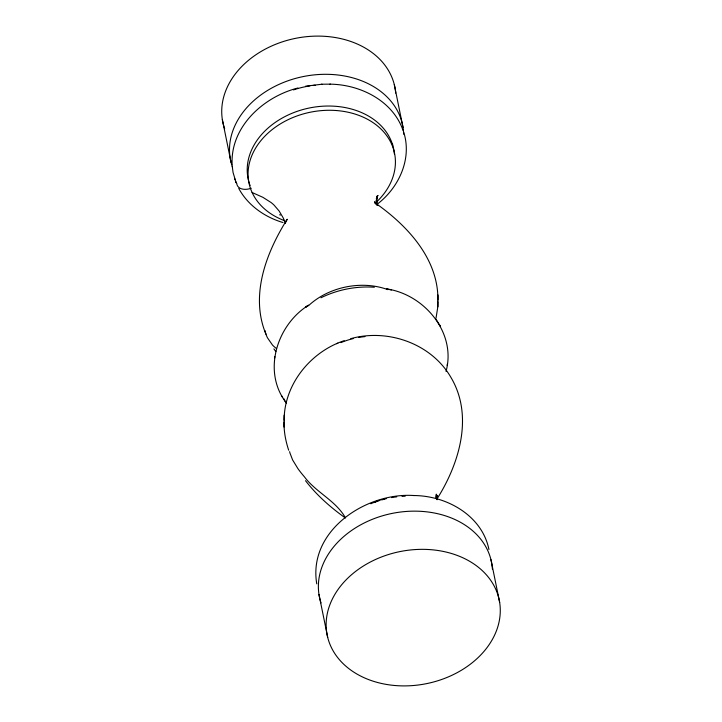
<?xml version="1.0" encoding="UTF-8"?>
<svg xmlns="http://www.w3.org/2000/svg" width="722" height="722" viewBox="0 0 722 722"><rect width="100%" height="100%" fill="white"/><g stroke="black" fill="none" stroke-linecap="round" stroke-linejoin="round"><path stroke-width="1.08" d="M288.674 450.212C285.677 441.115 283.782 431.539 284.08 421.928M284.116 420.258C284.107 384.321 310.613 351.767 344.195 340.676M435.998 318.285L437.83 306.769L437.884 301.742M437.92 300.072C438.407 258.422 406.91 225.083 374.835 202.692L378.102 205.599L374.808 202.44L376.83 204.687M284.026 427.036L284.17 415.231M437.83 306.769L437.974 294.964M436.657 499.462L436.278 494.128L436.882 499.191L436.043 495.77L437.099 499.732M436.729 499.272L436.891 496.312L436.503 499.082M308.601 305.099L305.596 307.301L308.086 305.469C277.203 325.035 262.673 370.196 285.091 401.297M446.034 371.397C456.647 332.725 424.256 294.269 386.414 288.863L391.45 290.009M274.586 358.166L274.838 356.641M447.162 365.359L447.414 363.834M436.611 499.073L437.559 495.328L436.539 499.173M377.444 195.653L376.388 199.263L377.146 196.276L376.352 201.113L376.875 197.35L376.794 203.875L376.388 200.346L376.974 204.416M285.461 222.827L287.221 219.235C266.201 252.628 249.803 295.478 265.967 334.214M376.342 198.649L377.75 195.617L376.46 198.09M436.918 499.092C459.282 463.786 473.921 415.8 450.817 377.209C431.224 343.464 387.741 328.311 350.748 338.654M376.956 204.38C398.643 188.144 412.37 158.876 403.661 132.072M320.947 297.78C337.427 289.684 356.036 285.957 374.357 287.239M371.352 503.469L370.756 503.703L375.972 501.646M375.124 501.98L377.01 501.23M336.551 343.69L337.86 343.176M375.052 502.088L377.823 501.059M297.933 88.003C263.602 96.73 230.237 126.702 232.123 164.517M381.64 499.949L384.492 499.119M305.514 86.207L321.949 84.221M329.891 84.158C360.134 84.429 392.786 100.62 403.129 130.583M413.589 495.536C446.358 495.554 482.125 515.427 488.938 549.514M321.597 84.221L330.414 84.149M414.112 495.536C366.108 492.133 307.752 530.742 316.759 583.863M282.979 222.529C264.748 217.151 247.899 205.373 238.747 188.442M252.113 192.512L262.862 197.305L271.075 202.521A83.229 52.544 -24.7 0 1 274.08 205.129L279.116 210.995L283.006 217.548A146.385 92.416 -24.7 0 1 284.585 221.022L285.506 223.405M345.414 518.008C330.55 507.395 316.687 495.22 305.514 480.699M276.472 348.518L275.398 347.697A64.123 40.486 -24.7 0 1 272.474 345.026L267.411 337.715A79.005 49.872 -24.7 0 1 264.947 330.523M376.938 204.687L374.655 201.673L376.83 204.768M273.909 348.897L275.849 351.641M439.328 324.593L440.221 326.019L436.034 319.314M281.779 395.981L282.672 397.407M345.125 517.286C335.396 500.436 315.893 492.278 304.323 476.71A266.165 168.036 -24.7 0 1 297.924 468.641L292.618 459.959L289.91 452.893A78.472 49.538 -24.7 0 1 289.612 451.656M436.81 499.29L436.079 497.395L436.72 499.055M250.119 185.581L249.677 184.372M232.213 166.087L233.062 172.486L236.193 182.892L235.67 181.412M234.641 178.551L235.173 180.031M377.128 204.94L376.279 202.007L376.911 204.579M394.284 84.555L403.011 127.469M490.942 559.613L499.669 602.518A87.786 67.345 -11.5 0 1 378.906 682.841A87.786 67.345 -11.5 0 1 361.054 567.51A87.786 67.345 -11.5 0 1 499.669 602.518M222.331 119.482L231.058 162.387M318.989 594.531L327.716 637.445M293.484 89.898A74.285 56.984 -11.5 0 1 309.937 85.891M313.077 85.467A74.285 56.984 -11.5 0 1 315.18 85.241M284.883 220.806A74.285 56.984 -11.5 0 1 260.741 140.808A74.285 56.984 -11.5 0 1 367.299 119.166A74.285 56.984 -11.5 0 1 376.243 202.259M251.247 188.261A13.501 8.529 -24.7 0 1 236.753 183.271M249.469 183.767A74.285 56.984 -11.5 0 1 309.341 107.993A74.285 56.984 -11.5 0 1 394.392 154.003M377.958 195.454A74.285 56.984 -11.5 0 1 376.758 196.682M280.398 215.111A74.285 56.984 -11.5 0 1 279.613 214.768M392.452 143.534A74.285 56.984 -11.5 0 1 392.669 145.564M224.677 128.796A87.786 67.345 -11.5 0 1 294.793 38.501A87.786 67.345 -11.5 0 1 395.692 93.093M232.457 166.999A87.786 67.345 -11.5 0 1 304.404 76.333A87.786 67.345 -11.5 0 1 403.616 134.193M308.42 305.776A64.601 49.556 -11.5 0 1 387.876 289.648M340.983 342.589A64.601 49.556 -11.5 0 1 353.184 338.6M358.599 337.472A64.601 49.556 -11.5 0 1 364.98 336.605M286.508 403.363A27.012 17.048 -24.7 0 1 284.179 398.968M377.182 501.276A74.285 56.984 -11.5 0 1 380.196 500.31M384.275 499.173A74.285 56.984 -11.5 0 1 386.342 498.667M391.541 497.611A74.285 56.984 -11.5 0 1 396.775 496.844M402.037 496.366A74.285 56.984 -11.5 0 1 405.186 496.222M321.019 602.933A87.786 67.345 -11.5 0 1 392.669 513.297A87.786 67.345 -11.5 0 1 492.404 569.107"/></g></svg>
